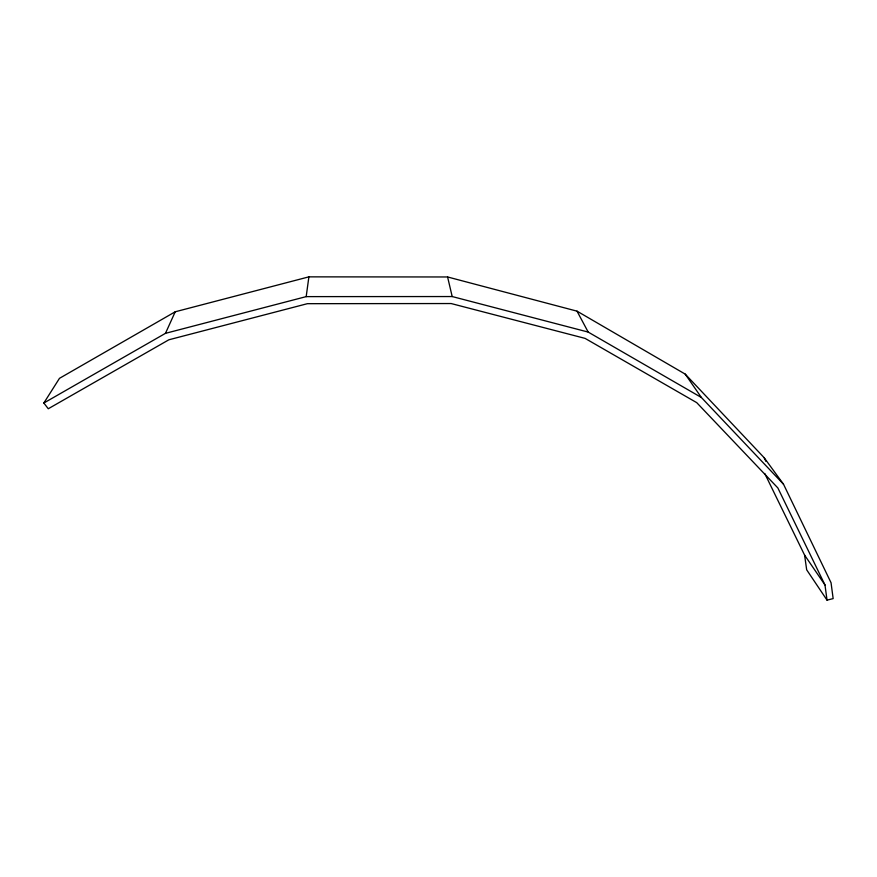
<?xml version="1.0" encoding="UTF-8"?>
<svg xmlns="http://www.w3.org/2000/svg" width="877" height="877" viewBox="0 0 877 877"><rect width="100%" height="100%" fill="white"/><g stroke="black" fill="none" stroke-linecap="round" stroke-linejoin="round"><path stroke-width="1.32" d="M827.033 600.142L824.983 584.97L777.855 487.941L696.722 402.642L585.08 338.379L451.129 303.541L307.388 303.683L168.855 339.794L48.268 408.759L43.85 403.014L165.468 333.337L306.183 296.623L308.89 276.858L447.588 276.968L577.022 311.16L685.2 374.106L764.152 457.706L783.501 484.214L831.045 582.734L833.15 598.607L827.033 600.142L806.676 569.809L804.593 555.119L764.733 473.481M165.468 333.337L175.225 311.784L308.89 276.858M43.85 403.014L59.472 378.338L175.225 311.784M306.183 296.623L452.192 296.547L588.182 332.076L701.392 397.5L783.501 484.214M685.2 374.106L701.392 397.5M804.593 555.119L824.983 584.97M577.022 311.16L588.182 332.076M764.152 457.706L765.928 461.379M447.588 276.968L452.192 296.547"/></g></svg>
